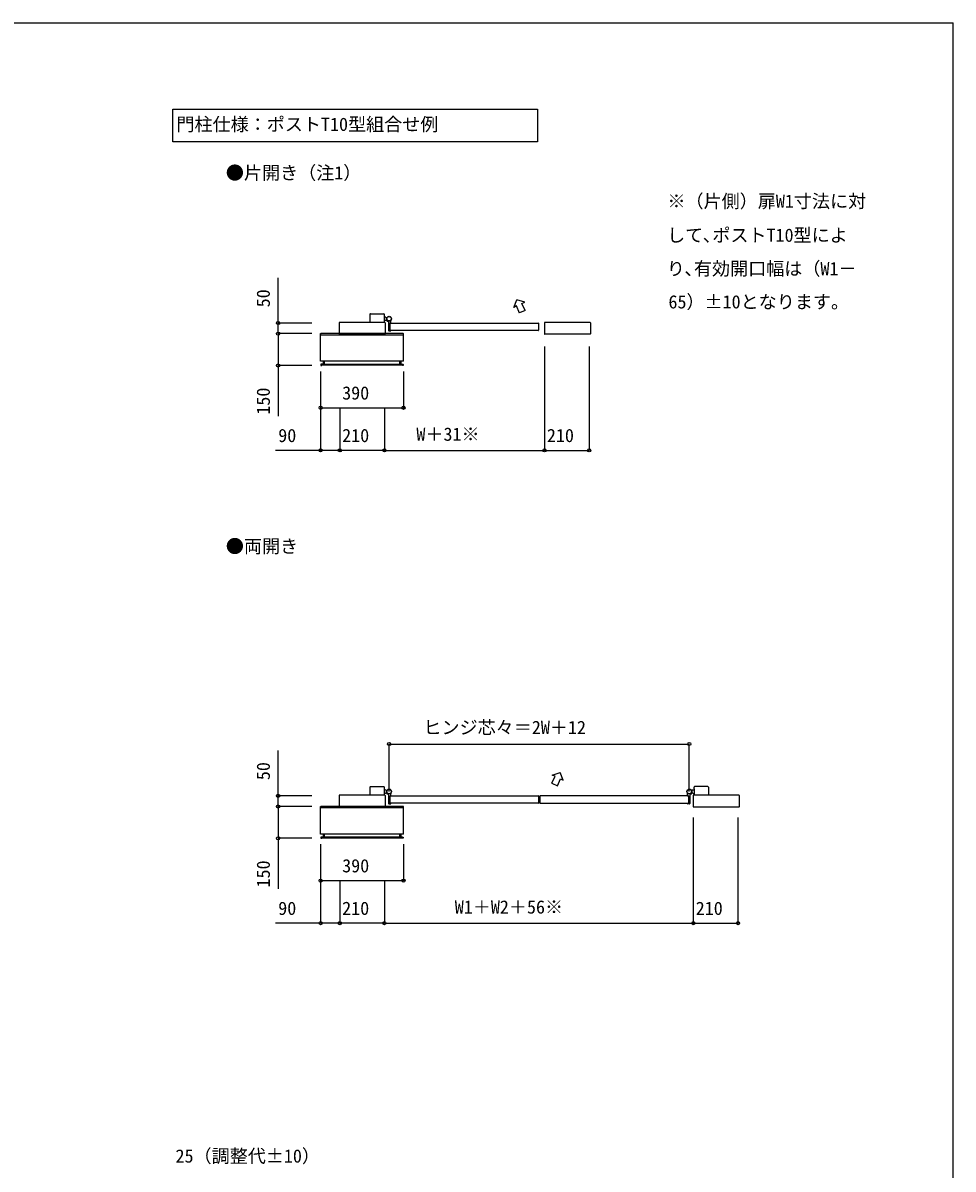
# Model space of a CAD drawing. Units: millimetres, scale not verified. Extents: x -4375 to 4375, y -6504 to 6475.
# Drawn here: x 0 to 4375, y 859 to 6246 of the extents above; entities that cross this region are included whole.
import ezdxf
from ezdxf.enums import TextEntityAlignment as Align

# ---------------------------------------------------------------- set-up
doc = ezdxf.new("R2010")
doc.units = ezdxf.units.MM
doc.header["$LTSCALE"] = 30
for name, color, linetype in [('0-1_USER1', 3, 'Continuous'), ('0-2_YKK_A1', 4, 'Continuous'), ('0-3_YKK_D', 6, 'Continuous'), ('0-4_YKK_ZWAK', 7, 'Continuous')]:
    doc.layers.add(name, color=color, linetype=linetype)
doc.styles.add('ＭＳ ゴシック', font='')
doc.styles.get('ＭＳ ゴシック').set_extended_font_data('MS Gothic')

msp = doc.modelspace()

# ---------------------------------------------------------------- linework, layer by layer
at = {"layer": '0-1_USER1'}
msp.add_lwpolyline([(705.9, 5841.31), (2419.69, 5841.31), (2419.69, 5687.97), (705.9, 5687.97)], close=True, dxfattribs=at)
at = {"layer": '0-2_YKK_A1'}
for p, q in [((1632.23, 4877.28), (1632.23, 4838.84)), ((1634.23, 4879.28), (1697.23, 4879.28)), ((1699.23, 4877.28), (1699.23, 4838.84)), ((1706.73, 4861.78), (1712.42, 4861.78)), ((2363.06, 4895.2), (2335.86, 4883.4)), ((1487.18, 4836.84), (1487.18, 4784.73)), ((1701.28, 4838.84), (1489.18, 4838.84)), ((1704.23, 4847.28), (1699.23, 4847.28)), ((1703.28, 4836.84), (1703.28, 4784.73)), ((1713.2, 4848.66), (1713.15, 4848.6)), ((1715.1, 4846.76), (1715.05, 4846.7)), ((1720.23, 4840.84), (1720.23, 4800.28)), ((1722.23, 4798.28), (1729.23, 4798.28)), ((1725.23, 4835.78), (2424.23, 4835.78)), ((1725.23, 4835.78), (1725.23, 4800.78)), ((2424.23, 4800.78), (1725.23, 4800.78)), ((1725.53, 4836.08), (1729.73, 4836.08)), ((1725.53, 4800.48), (1729.73, 4800.48)), ((1730.23, 4836.58), (1730.23, 4845.62)), ((1730.23, 4799.98), (1730.23, 4799.28)), ((2425.23, 4834.78), (2425.23, 4805.48)), ((2425.23, 4805.48), (2425.23, 4801.78)), ((2453.18, 4836.84), (2453.18, 4784.73)), ((2667.28, 4838.84), (2455.18, 4838.84)), ((2669.28, 4836.84), (2669.28, 4784.73)), ((1400.23, 4655.78), (1400.23, 4785.78)), ((1400.23, 4785.78), (1401.03, 4785.78)), ((1790.23, 4778.78), (1400.23, 4778.78)), ((1401.03, 4778.78), (1401.03, 4785.78)), ((1788.63, 4785.78), (1401.83, 4785.78)), ((1701.28, 4782.73), (1489.18, 4782.73)), ((1789.43, 4778.78), (1789.43, 4785.78)), ((1790.23, 4785.78), (1789.43, 4785.78)), ((1790.23, 4655.78), (1790.23, 4785.78)), ((2667.28, 4782.73), (2455.18, 4782.73)), ((1790.23, 4655.78), (1400.23, 4655.78)), ((1401.38, 4641.36), (1401.38, 4636.8)), ((1411.31, 4642.69), (1401.84, 4641.86)), ((1401.84, 4636.31), (1404.38, 4636.08)), ((1404.38, 4636.08), (1405.38, 4636.5)), ((1405.38, 4641.28), (1405.38, 4641.58)), ((1405.38, 4636.5), (1405.38, 4641.28)), ((1785.08, 4640.78), (1405.38, 4640.78)), ((1785.08, 4637.28), (1405.38, 4637.28)), ((1412.68, 4655.78), (1412.68, 4644.18)), ((1414.68, 4646.08), (1413.14, 4646.22)), ((1414.68, 4646.08), (1417.2, 4646.17)), ((1414.68, 4642.17), (1417.68, 4642.07)), ((1775.78, 4642.17), (1772.78, 4642.07)), ((1775.78, 4646.08), (1773.26, 4646.17)), ((1775.78, 4646.08), (1777.32, 4646.22)), ((1775.78, 4642.17), (1786.08, 4642.08)), ((1777.78, 4655.78), (1777.78, 4644.18)), ((1779.15, 4642.69), (1788.62, 4641.86)), ((1786.08, 4642.08), (1785.08, 4641.58)), ((1785.08, 4641.28), (1785.08, 4641.58)), ((1785.08, 4636.5), (1785.08, 4641.28)), ((1786.08, 4636.08), (1785.08, 4636.5)), ((1788.62, 4636.31), (1786.08, 4636.08)), ((1789.08, 4641.36), (1789.08, 4636.8)), ((1632.23, 2654.67), (1632.23, 2616.22)), ((1634.23, 2656.67), (1697.23, 2656.67)), ((1699.23, 2654.67), (1699.23, 2616.22)), ((2487.4, 2672.59), (2514.6, 2660.79)), ((3157.23, 2645.67), (3157.23, 2654.67)), ((3157.23, 2645.67), (3157.23, 2616.22)), ((3222.23, 2656.67), (3159.23, 2656.67)), ((3224.23, 2654.67), (3224.23, 2616.22)), ((1487.18, 2614.22), (1487.18, 2562.12)), ((1701.28, 2616.22), (1489.18, 2616.22)), ((1704.23, 2624.67), (1699.23, 2624.67)), ((1703.28, 2614.22), (1703.28, 2562.12)), ((1706.73, 2639.17), (1712.42, 2639.17)), ((1713.2, 2626.04), (1713.15, 2625.99)), ((1715.1, 2624.14), (1715.05, 2624.09)), ((1720.23, 2618.23), (1720.23, 2577.67)), ((1725.23, 2613.17), (2424.23, 2613.17)), ((1725.23, 2613.17), (1725.23, 2578.17)), ((1725.53, 2613.47), (1729.73, 2613.47)), ((1730.23, 2613.97), (1730.23, 2623.01)), ((2425.23, 2612.17), (2425.23, 2582.87)), ((2431.23, 2612.17), (2431.23, 2579.17)), ((3131.23, 2613.17), (2432.23, 2613.17)), ((3126.23, 2613.97), (3126.23, 2623.01)), ((3130.93, 2613.47), (3126.73, 2613.47)), ((3131.23, 2613.17), (3131.23, 2578.17)), ((3136.23, 2618.23), (3136.23, 2577.67)), ((3141.36, 2624.14), (3141.41, 2624.09)), ((3143.26, 2626.04), (3143.31, 2625.99)), ((3149.73, 2639.17), (3144.04, 2639.17)), ((3152.23, 2624.67), (3157.23, 2624.67)), ((3153.18, 2614.22), (3153.18, 2562.12)), ((3367.28, 2616.22), (3155.18, 2616.22)), ((3369.28, 2614.22), (3369.28, 2562.12)), ((1400.23, 2433.17), (1400.23, 2563.17)), ((1400.23, 2563.17), (1401.03, 2563.17)), ((1790.23, 2556.17), (1400.23, 2556.17)), ((1401.03, 2556.17), (1401.03, 2563.17)), ((1788.63, 2563.17), (1401.83, 2563.17)), ((1701.28, 2560.12), (1489.18, 2560.12)), ((1722.23, 2575.67), (1729.23, 2575.67)), ((2424.23, 2578.17), (1725.23, 2578.17)), ((1725.53, 2577.87), (1729.73, 2577.87)), ((1730.23, 2577.37), (1730.23, 2576.67)), ((1789.43, 2556.17), (1789.43, 2563.17)), ((1790.23, 2563.17), (1789.43, 2563.17)), ((1790.23, 2433.17), (1790.23, 2563.17)), ((2425.23, 2582.87), (2425.23, 2579.17)), ((2432.23, 2578.17), (3131.23, 2578.17)), ((3126.23, 2577.37), (3126.23, 2576.67)), ((3130.93, 2577.87), (3126.73, 2577.87)), ((3134.23, 2575.67), (3127.23, 2575.67)), ((3367.28, 2560.12), (3155.18, 2560.12)), ((1790.23, 2433.17), (1400.23, 2433.17)), ((1412.68, 2433.17), (1412.68, 2421.57)), ((1777.78, 2433.17), (1777.78, 2421.57)), ((1401.38, 2418.75), (1401.38, 2414.19)), ((1411.31, 2420.07), (1401.84, 2419.25)), ((1401.84, 2413.69), (1404.38, 2413.47)), ((1404.38, 2413.47), (1405.38, 2413.88)), ((1405.38, 2418.67), (1405.38, 2418.97)), ((1405.38, 2413.88), (1405.38, 2418.67)), ((1785.08, 2418.17), (1405.38, 2418.17)), ((1785.08, 2414.67), (1405.38, 2414.67)), ((1414.68, 2423.47), (1413.14, 2423.6)), ((1414.68, 2423.47), (1417.2, 2423.56)), ((1414.68, 2419.56), (1417.68, 2419.45)), ((1775.78, 2419.56), (1772.78, 2419.45)), ((1775.78, 2423.47), (1773.26, 2423.56)), ((1775.78, 2423.47), (1777.32, 2423.6)), ((1775.78, 2419.56), (1786.08, 2419.47)), ((1779.15, 2420.07), (1788.62, 2419.25)), ((1786.08, 2419.47), (1785.08, 2418.97)), ((1785.08, 2418.67), (1785.08, 2418.97)), ((1785.08, 2413.88), (1785.08, 2418.67)), ((1786.08, 2413.47), (1785.08, 2413.88)), ((1788.62, 2413.69), (1786.08, 2413.47)), ((1789.08, 2418.75), (1789.08, 2414.19))]:
    msp.add_line(p, q, dxfattribs=at)
for points in [[(2336.13, 4882.77), (2321.69, 4916.07), (2308.79, 4909.36), (2323.48, 4945.52)], [(2363.06, 4895.2), (2347.07, 4927.79), (2360.55, 4933.26), (2323.48, 4945.52)], [(1706.73, 4861.78), (1704.23, 4864.28), (1699.23, 4864.28)], [(1704.23, 4847.28), (1706.73, 4849.78), (1712.42, 4849.78)], [(1712.68, 4849.07), (1711.62, 4850.13), (1710.89, 4848.87)], [(1715.64, 4846.36), (1715.51, 4846.24), (1712.68, 4849.07), (1712.81, 4849.19)], [(1710.95, 4847.47), (1713, 4848.18), (1714.24, 4847.8)], [(1713.92, 4844.5), (1714.62, 4846.55), (1714.24, 4847.8)], [(1715.51, 4846.24), (1716.57, 4845.18), (1715.31, 4844.45)], [(1414.68, 4642.17), (1404.38, 4642.08), (1405.38, 4641.58)], [(1417.68, 4640.78), (1417.68, 4655.78), (1417.68, 4640.78)], [(1772.78, 4655.78), (1772.78, 4640.78), (1772.78, 4655.78)], [(2487.4, 2672.59), (2503.38, 2705.17), (2489.91, 2710.64), (2526.97, 2722.9)], [(2514.33, 2660.15), (2528.77, 2693.45), (2541.67, 2686.74), (2526.97, 2722.9)], [(1706.73, 2639.17), (1704.23, 2641.67), (1699.23, 2641.67)], [(3149.73, 2639.17), (3152.23, 2641.67), (3157.23, 2641.67)], [(1704.23, 2624.67), (1706.73, 2627.17), (1712.42, 2627.17)], [(1712.68, 2626.45), (1711.62, 2627.51), (1710.89, 2626.25)], [(1710.95, 2624.86), (1713, 2625.56), (1714.24, 2625.18)], [(1715.64, 2623.75), (1715.51, 2623.62), (1712.68, 2626.45), (1712.81, 2626.57)], [(1713.92, 2621.89), (1714.62, 2623.94), (1714.24, 2625.18)], [(1715.51, 2623.62), (1716.57, 2622.56), (1715.31, 2621.83)], [(3140.95, 2623.62), (3139.89, 2622.56), (3141.15, 2621.83)], [(3140.82, 2623.75), (3140.95, 2623.62), (3143.78, 2626.45), (3143.65, 2626.57)], [(3142.54, 2621.89), (3141.83, 2623.94), (3142.21, 2625.18)], [(3145.51, 2624.86), (3143.46, 2625.56), (3142.21, 2625.18)], [(3143.78, 2626.45), (3144.84, 2627.51), (3145.56, 2626.25)], [(3152.23, 2624.67), (3149.73, 2627.17), (3144.04, 2627.17)], [(1417.68, 2418.17), (1417.68, 2433.17), (1417.68, 2418.17)], [(1772.78, 2433.17), (1772.78, 2418.17), (1772.78, 2433.17)], [(1414.68, 2419.56), (1404.38, 2419.47), (1405.38, 2418.97)]]:
    msp.add_lwpolyline(points, dxfattribs=at)
for centre, radius in [((1722.23, 4855.78), 11.5), ((1722.23, 4855.78), 10.35), ((1722.23, 2633.17), 11.5), ((1722.23, 2633.17), 10.35), ((3134.23, 2633.17), 11.5), ((3134.23, 2633.17), 10.35)]:
    msp.add_circle(centre, radius, dxfattribs=at)
for centre, radius, start, end in [((1634.23, 4877.28), 2, 90, 180), ((1697.23, 4877.28), 2, 0, 90), ((1489.18, 4836.84), 2, 90, 180), ((1701.28, 4836.84), 2, 0, 90), ((1712.02, 4848.22), 1.3, 149.99997, 210.96468), ((1718.62, 4852.18), 9, 210.96468, 239.03527), ((1714.66, 4845.58), 1.3, 239.03527, 299.99997), ((1715.23, 4840.84), 5, 0.00002, 64.89722), ((1722.23, 4800.28), 2, 180, 270), ((1725.53, 4835.78), 0.3, 90, 180), ((1725.53, 4800.78), 0.3, 180, 270), ((1729.23, 4799.28), 1, 270, 0), ((1729.73, 4836.58), 0.5, 270, 0), ((1729.73, 4799.98), 0.5, 0, 90), ((1735.23, 4845.62), 5, 141.98772, 180), ((2424.23, 4834.78), 1, 0, 90), ((2424.23, 4801.78), 1, 270, 0), ((2455.18, 4836.84), 2, 90, 180), ((2667.28, 4836.84), 2, 0, 90), ((1401.83, 4784.98), 0.8, 90, 180), ((1489.18, 4784.73), 2, 180, 270), ((1701.28, 4784.73), 2, 270, 0), ((1788.63, 4784.98), 0.8, 0, 90), ((2455.18, 4784.73), 2, 180, 270), ((2667.28, 4784.73), 2, 270, 0), ((1401.88, 4641.36), 0.5, 95, 180), ((1401.88, 4636.8), 0.5, 180, 265), ((1411.18, 4644.18), 1.5, 275, 0), ((1413.18, 4646.72), 0.5, 180, 265), ((1417.18, 4646.67), 0.5, 272, 0), ((1417.18, 4641.59), 0.5, 0, 88), ((1773.28, 4646.67), 0.5, 180, 268), ((1773.28, 4641.59), 0.5, 92, 180), ((1777.28, 4646.72), 0.5, 275, 0), ((1779.28, 4644.18), 1.5, 180, 265), ((1788.58, 4641.36), 0.5, 0, 85), ((1788.58, 4636.8), 0.5, 275, 0), ((1634.23, 2654.67), 2, 90, 180), ((1697.23, 2654.67), 2, 0, 90), ((3159.23, 2654.67), 2, 90, 180), ((3222.23, 2654.67), 2, 0, 90), ((1489.18, 2614.22), 2, 90, 180), ((1701.28, 2614.22), 2, 0, 90), ((1712.02, 2625.6), 1.3, 149.99997, 210.96468), ((1718.62, 2629.56), 9, 210.96468, 239.03527), ((1714.66, 2622.96), 1.3, 239.03527, 299.99997), ((1715.23, 2618.23), 5, 0.00002, 64.89722), ((1725.53, 2613.17), 0.3, 90, 180), ((1729.73, 2613.97), 0.5, 270, 0), ((1735.23, 2623.01), 5, 141.98772, 180), ((2424.23, 2612.17), 1, 0, 90), ((2432.23, 2612.17), 1, 90, 180), ((3121.23, 2623.01), 5, 0, 38.01228), ((3126.73, 2613.97), 0.5, 180, 270), ((3130.93, 2613.17), 0.3, 0, 90), ((3141.23, 2618.23), 5, 115.10278, 179.99998), ((3141.8, 2622.96), 1.3, 240.00003, 300.96473), ((3137.84, 2629.56), 9, 300.96473, 329.03532), ((3144.44, 2625.6), 1.3, 329.03532, 30.00003), ((3155.18, 2614.22), 2, 90, 180), ((3367.28, 2614.22), 2, 0, 90), ((1401.83, 2562.37), 0.8, 90, 180), ((1489.18, 2562.12), 2, 180, 270), ((1701.28, 2562.12), 2, 270, 0), ((1722.23, 2577.67), 2, 180, 270), ((1725.53, 2578.17), 0.3, 180, 270), ((1729.23, 2576.67), 1, 270, 0), ((1729.73, 2577.37), 0.5, 0, 90), ((1788.63, 2562.37), 0.8, 0, 90), ((2424.23, 2579.17), 1, 270, 0), ((2432.23, 2579.17), 1, 180, 270), ((3126.73, 2577.37), 0.5, 90, 180), ((3127.23, 2576.67), 1, 180, 270), ((3130.93, 2578.17), 0.3, 270, 0), ((3134.23, 2577.67), 2, 270, 0), ((3155.18, 2562.12), 2, 180, 270), ((3367.28, 2562.12), 2, 270, 0), ((1401.88, 2418.75), 0.5, 95, 180), ((1401.88, 2414.19), 0.5, 180, 265), ((1411.18, 2421.57), 1.5, 275, 0), ((1413.18, 2424.1), 0.5, 180, 265), ((1417.18, 2424.06), 0.5, 272, 0), ((1417.18, 2418.97), 0.5, 0, 88), ((1773.28, 2424.06), 0.5, 180, 268), ((1773.28, 2418.97), 0.5, 92, 180), ((1777.28, 2424.1), 0.5, 275, 0), ((1779.28, 2421.57), 1.5, 180, 265), ((1788.58, 2418.75), 0.5, 0, 85), ((1788.58, 2414.19), 0.5, 275, 0)]:
    msp.add_arc(centre, radius, start, end, dxfattribs=at)
at = {"layer": '0-3_YKK_D'}
for p, q in [((1358.65, 4835.78), (1199.23, 4835.78)), ((1358.65, 4785.78), (1199.23, 4785.78)), ((1358.65, 4785.78), (1199.23, 4785.78)), ((2453.18, 4724.84), (2453.18, 4236.28)), ((2453.18, 4724.84), (2453.18, 4236.28)), ((2663.18, 4724.84), (2663.18, 4236.28)), ((1358.65, 4636.08), (1199.23, 4636.08)), ((1400.23, 4608.26), (1400.23, 4436.28)), ((1400.23, 4607.26), (1400.23, 4236.28)), ((1790.23, 4608.26), (1790.23, 4436.28)), ((1400.23, 4437.28), (1790.23, 4437.28)), ((1490.23, 4436.28), (1490.23, 4236.28)), ((1490.23, 4436.28), (1490.23, 4236.28)), ((1700.23, 4436.28), (1700.23, 4236.28)), ((1700.23, 4436.28), (1700.23, 4236.28)), ((1700.23, 4237.28), (1490.23, 4237.28)), ((1700.23, 4237.28), (2453.18, 4237.28)), ((2453.18, 4237.28), (2663.18, 4237.28)), ((1722.23, 2633.17), (1722.23, 2857.67)), ((1722.23, 2856.67), (3134.23, 2856.67)), ((3134.23, 2633.17), (3134.23, 2857.67)), ((1358.65, 2613.17), (1199.23, 2613.17)), ((1358.65, 2563.17), (1199.23, 2563.17)), ((1358.65, 2563.17), (1199.23, 2563.17)), ((3153.18, 2511.8), (3153.18, 2013.67)), ((3153.18, 2511.8), (3153.18, 2013.67)), ((3363.18, 2511.8), (3363.18, 2013.67)), ((1358.65, 2413.47), (1199.23, 2413.47)), ((1400.23, 2385.65), (1400.23, 2213.67)), ((1400.23, 2384.65), (1400.23, 2013.67)), ((1790.23, 2385.65), (1790.23, 2213.67)), ((1400.23, 2214.67), (1790.23, 2214.67)), ((1490.23, 2213.67), (1490.23, 2013.67)), ((1490.23, 2213.67), (1490.23, 2013.67)), ((1700.23, 2213.67), (1700.23, 2013.67)), ((1700.23, 2213.67), (1700.23, 2013.67)), ((1700.23, 2014.67), (1490.23, 2014.67)), ((1700.23, 2014.67), (3153.18, 2014.67)), ((3153.18, 2014.67), (3363.18, 2014.67))]:
    msp.add_line(p, q, dxfattribs=at)
for points in [[(1200.23, 4785.78), (1200.23, 4835.78), (1200.23, 5048.8)], [(1200.23, 4785.78), (1200.23, 4636.08), (1200.23, 4398.02)], [(1490.23, 4237.28), (1400.23, 4237.28), (1187.7, 4237.28)], [(1200.23, 2563.17), (1200.23, 2613.17), (1200.23, 2826.18)], [(1200.23, 2563.17), (1200.23, 2413.47), (1200.23, 2175.4)], [(1490.23, 2014.67), (1400.23, 2014.67), (1187.7, 2014.67)]]:
    msp.add_lwpolyline(points, dxfattribs=at)
for centre in [(1200.23, 4835.78), (1200.23, 4785.78), (1200.23, 4785.78), (1200.23, 4636.08), (1400.23, 4437.28), (1790.23, 4437.28), (1400.23, 4237.28), (1490.23, 4237.28), (1490.23, 4237.28), (1700.23, 4237.28), (1700.23, 4237.28), (2453.18, 4237.28), (2453.18, 4237.28), (2663.18, 4237.28), (1722.23, 2856.67), (3134.23, 2856.67), (1200.23, 2613.17), (1200.23, 2563.17), (1200.23, 2563.17), (1200.23, 2413.47), (1400.23, 2214.67), (1790.23, 2214.67), (1400.23, 2014.67), (1490.23, 2014.67), (1490.23, 2014.67), (1700.23, 2014.67), (1700.23, 2014.67), (3153.18, 2014.67), (3153.18, 2014.67), (3363.18, 2014.67)]:
    msp.add_circle(centre, 7.5, dxfattribs=at)
at = {"layer": '0-4_YKK_ZWAK'}
msp.add_line((-4375, 6246.5), (4375, 6246.5), dxfattribs=at)
msp.add_lwpolyline([(-4375, -6503.5), (4375, -6503.5), (4375, 6246.5)], dxfattribs=at)

# ---------------------------------------------------------------- texts
at = {"layer": '0-1_USER1', "style": 'ＭＳ ゴシック'}
for s, p in [('門柱仕様：ポストT10型組合せ例', (721.93, 5720.15)), ('●片開き（注1）', (954.41, 5492.13)), ('※（片側）扉W1寸法に対', (3031.41, 5358.9)), ('して､ポストT10型によ', (3029.96, 5198.88)), ('り､有効開口幅は（W1－', (3028.51, 5041.76)), ('65）±10となります。', (3036.24, 4885.61)), ('●両開き', (954.41, 3736.59))]:
    msp.add_text(s, height=62.32, dxfattribs=at).set_placement(p, align=Align.BOTTOM_LEFT)
at = {"layer": '0-3_YKK_D', "style": 'ＭＳ ゴシック'}
for s, p in [('50', (1180.23, 4909.51)), ('150', (1180.23, 4404.98)), ('50', (1180.23, 2686.89)), ('150', (1180.23, 2182.36))]:
    msp.add_text(s, height=62.32, rotation=90, dxfattribs=at).set_placement(p, align=Align.BOTTOM_LEFT)
for s, p in [('390', (1501.54, 4457.28)), ('90', (1200.94, 4257.28)), ('210', (1501.54, 4257.28)), ('W＋31※', (1850.68, 4263.56)), ('210', (2464.48, 4257.28)), ('ヒンジ芯々＝2W＋12', (1883.7, 2884.88)), ('390', (1501.54, 2234.67)), ('90', (1200.94, 2034.67)), ('210', (1501.54, 2034.67)), ('W1＋W2＋56※', (2031.16, 2040.95)), ('210', (3164.48, 2034.67)), ('25（調整代±10）', (717.87, 870.34))]:
    msp.add_text(s, height=62.32, dxfattribs=at).set_placement(p, align=Align.BOTTOM_LEFT)

doc.saveas('drawing.dxf')
